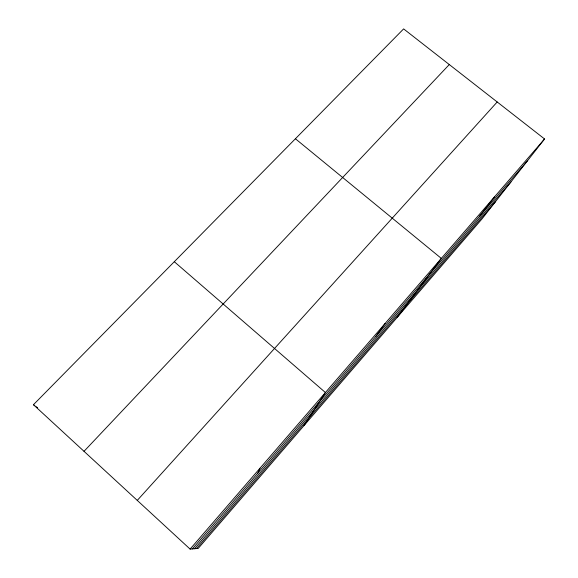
<?xml version="1.0" encoding="UTF-8"?>
<svg xmlns="http://www.w3.org/2000/svg" width="578" height="578" viewBox="0 0 578 578"><rect width="100%" height="100%" fill="white"/><g stroke="black" fill="none" stroke-linecap="round" stroke-linejoin="round"><path stroke-width="0.87" d="M257.896 473.006L259.97 468.252M304.035 425.553L325.421 392.527L174.303 261.711M375.953 336.273L385.1 323.47M397.158 317.416L441.332 258.409L295.416 138.763M479.783 216.013L494.392 197.011M544.555 138.966L482.095 218.795L198.203 548.435L190.104 549.1L33.445 404.708L403.632 28.9L544.555 138.966L190.104 549.1M196.513 548.573L495.534 201.621M192.358 548.919L527.663 160.554M194.54 548.739L510.93 181.94M137.268 500.404L497.196 101.981M84.02 451.324L449.287 64.563M33.445 404.708L34.825 405.72M36.204 406.739L37.584 407.75"/></g></svg>
